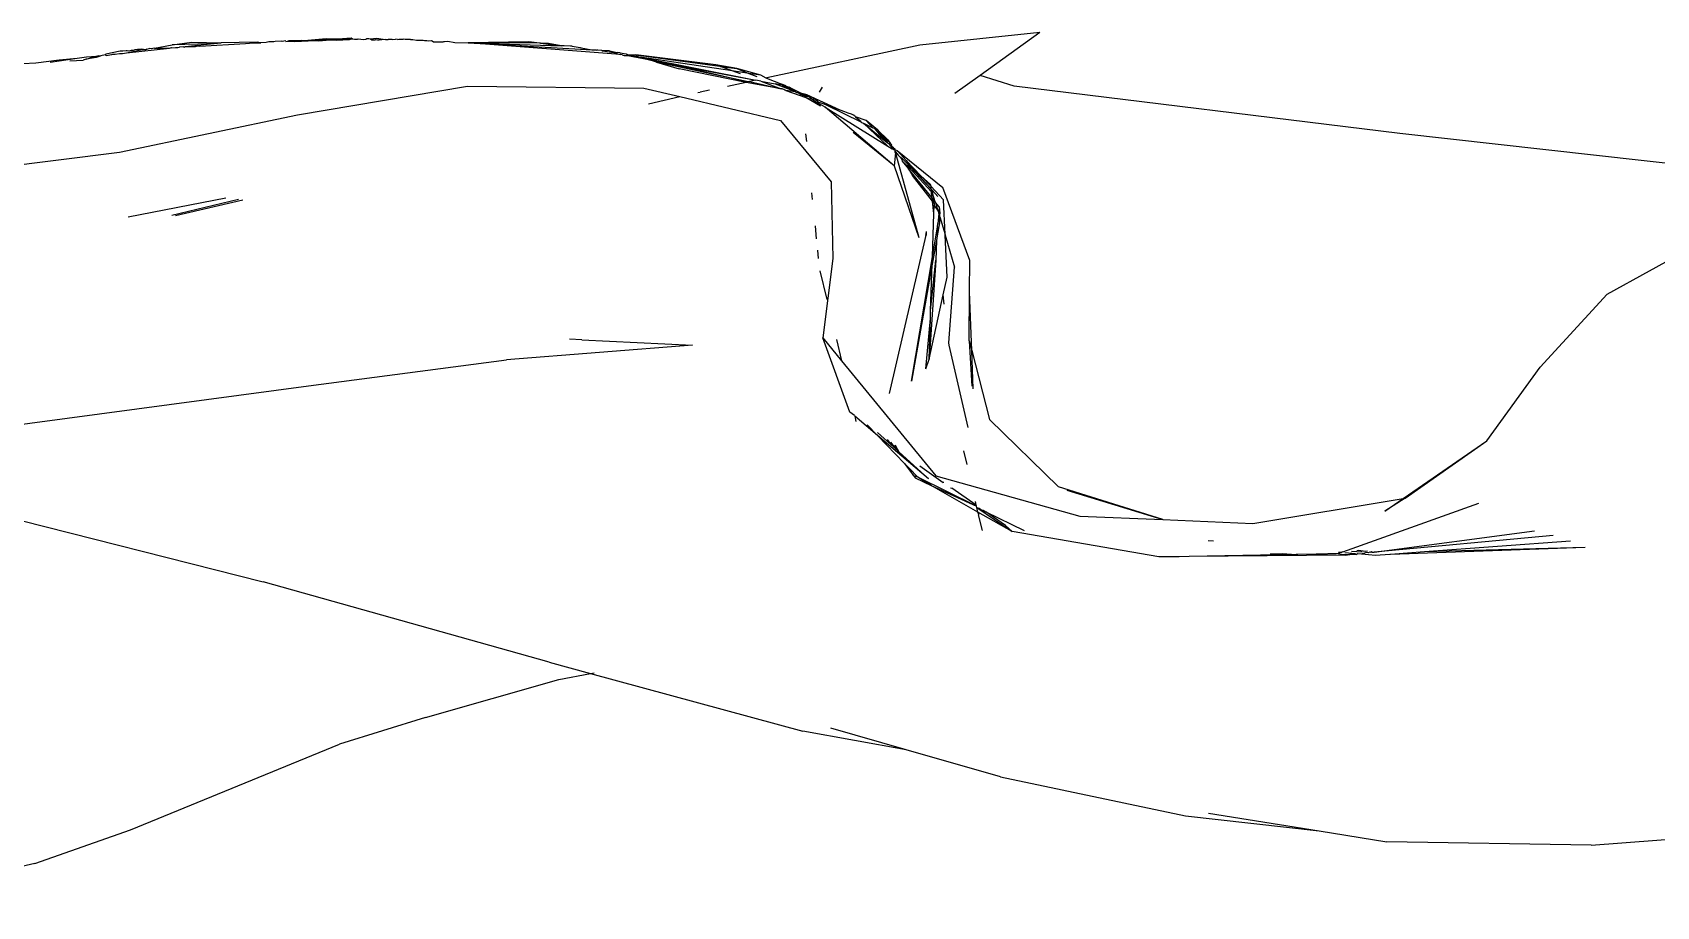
# Model space of a CAD drawing. Header units: millimetres. Extents: x -41292 to 298682, y -22072 to 33155.
# Drawn here: x 27370.2 to 27475.7, y -13216.3 to -13159.5 of the extents above; entities that cross this region are included whole.
import ezdxf

# ---------------------------------------------------------------- set-up
doc = ezdxf.new("R2010")
doc.units = ezdxf.units.MM

# ---------------------------------------------------------------- blocks, each defined once
blk = doc.blocks.new('rmfnasesx')
for p, q in [((54841.35, 2351.88), (54842.51, 2352.1)), ((54842.51, 2352.1), (54843.79, 2352.27)), ((54844.99, 2352.16), (54842.51, 2352.1)), ((54843.34, 2351.99), (54844.99, 2352.16)), ((54843.34, 2351.99), (54844.01, 2352)), ((54843.79, 2352.27), (54845.69, 2352.24)), ((54844.01, 2352), (54844.18, 2352.03)), ((54844.18, 2352.03), (54844.31, 2352.01)), ((54844.31, 2352.01), (54847.26, 2352.19)), ((54844.99, 2352.16), (54845.69, 2352.24)), ((54848.03, 2352.28), (54845.69, 2352.24)), ((54847.26, 2352.19), (54847.53, 2352.22)), ((54847.53, 2352.22), (54848.27, 2352.24)), ((54848.27, 2352.24), (54848.03, 2352.28)), ((54848.62, 2352.25), (54848.27, 2352.24)), ((54848.79, 2352.3), (54848.62, 2352.25)), ((54849.11, 2352.3), (54848.79, 2352.3)), ((54849.19, 2352.32), (54849.11, 2352.3)), ((54849.6, 2352.34), (54849.19, 2352.32)), ((54849.66, 2352.32), (54849.6, 2352.34)), ((54849.86, 2352.36), (54849.66, 2352.32)), ((54849.89, 2352.32), (54849.86, 2352.36)), ((54849.89, 2352.32), (54850.06, 2352.36)), ((54850.46, 2352.3), (54849.89, 2352.32)), ((54850.92, 2352.38), (54850.06, 2352.36)), ((54851.79, 2352.36), (54850.46, 2352.3)), ((54850.92, 2352.38), (54851.07, 2352.38)), ((54851.07, 2352.38), (54852.51, 2352.52)), ((54851.07, 2352.38), (54853.22, 2352.5)), ((54852.01, 2352.34), (54851.79, 2352.36)), ((54852.77, 2352.4), (54852.01, 2352.34)), ((54852.51, 2352.52), (54853.22, 2352.5)), ((54853.19, 2352.39), (54852.77, 2352.4)), ((54854.01, 2352.42), (54853.19, 2352.39)), ((54853.22, 2352.5), (54853.28, 2352.5)), ((54853.28, 2352.5), (54854.13, 2352.55)), ((54853.28, 2352.5), (54854.04, 2352.48)), ((54854.23, 2352.49), (54854.01, 2352.42)), ((54854.04, 2352.48), (54854.23, 2352.49)), ((54854.13, 2352.55), (54854.23, 2352.49)), ((54854.23, 2352.49), (54854.36, 2352.48)), ((54854.36, 2352.48), (54854.54, 2352.48)), ((54854.54, 2352.48), (54854.58, 2352.5)), ((54854.58, 2352.5), (54854.94, 2352.46)), ((54854.94, 2352.46), (54855.09, 2352.47)), ((54855.09, 2352.47), (54855.14, 2352.51)), ((54855.14, 2352.51), (54855.19, 2352.52)), ((54855.19, 2352.52), (54855.29, 2352.52)), ((54855.29, 2352.52), (54855.38, 2352.5)), ((54855.38, 2352.5), (54855.77, 2352.54)), ((54855.38, 2352.5), (54855.48, 2352.44)), ((54855.48, 2352.44), (54855.69, 2352.44)), ((54855.69, 2352.44), (54855.73, 2352.45)), ((54855.73, 2352.45), (54855.84, 2352.43)), ((54855.77, 2352.54), (54856.36, 2352.46)), ((54855.84, 2352.43), (54855.96, 2352.44)), ((54856.12, 2352.44), (54855.96, 2352.44)), ((54856.36, 2352.46), (54856.12, 2352.44)), ((54856.36, 2352.46), (54856.54, 2352.45)), ((54856.64, 2352.45), (54856.54, 2352.45)), ((54856.8, 2352.45), (54856.64, 2352.45)), ((54856.8, 2352.45), (54857.02, 2352.47)), ((54857.14, 2352.46), (54857.02, 2352.47)), ((54857.14, 2352.46), (54857.22, 2352.47)), ((54857.22, 2352.47), (54857.25, 2352.47)), ((54857.25, 2352.47), (54857.42, 2352.47)), ((54857.42, 2352.47), (54857.51, 2352.47)), ((54857.64, 2352.46), (54857.51, 2352.47)), ((54857.7, 2352.46), (54857.64, 2352.46)), ((54857.76, 2352.45), (54857.7, 2352.46)), ((54857.82, 2352.45), (54857.76, 2352.45)), ((54857.88, 2352.45), (54857.82, 2352.45)), ((54857.98, 2352.45), (54857.88, 2352.45)), ((54858.02, 2352.43), (54857.98, 2352.45)), ((54858.07, 2352.44), (54858.02, 2352.43)), ((54858.14, 2352.43), (54858.07, 2352.44)), ((54858.37, 2352.39), (54858.14, 2352.43)), ((54858.46, 2352.39), (54858.37, 2352.39)), ((54858.62, 2352.38), (54858.46, 2352.39)), ((54858.82, 2352.38), (54858.62, 2352.38)), ((54858.9, 2352.37), (54858.82, 2352.38)), ((54859.04, 2352.36), (54858.9, 2352.37)), ((54859.18, 2352.35), (54859.04, 2352.36)), ((54859.35, 2352.37), (54859.18, 2352.35)), ((54859.46, 2352.31), (54859.35, 2352.37)), ((54859.46, 2352.31), (54860.12, 2352.29)), ((54860.12, 2352.29), (54860.15, 2352.32)), ((54860.15, 2352.32), (54860.19, 2352.32)), ((54860.19, 2352.32), (54860.41, 2352.35)), ((54860.41, 2352.35), (54860.86, 2352.26)), ((54860.86, 2352.26), (54861.73, 2352.23)), ((54865.67, 2352.31), (54861.73, 2352.23)), ((54871.6, 2351.47), (54861.73, 2352.23)), ((54861.73, 2352.23), (54868.67, 2351.84)), ((54861.73, 2352.23), (54867.77, 2352.04)), ((54866.36, 2352.22), (54861.73, 2352.23)), ((54866.36, 2352.22), (54865.67, 2352.31)), ((54866.39, 2352.22), (54866.36, 2352.22)), ((54866.43, 2352.22), (54866.39, 2352.22)), ((54866.95, 2352.2), (54866.43, 2352.22)), ((54866.43, 2352.22), (54867.77, 2352.04)), ((54867.77, 2352.04), (54866.95, 2352.2)), ((54867.84, 2352.03), (54867.77, 2352.04)), ((54867.92, 2352.03), (54867.84, 2352.03)), ((54867.97, 2352.03), (54867.92, 2352.03)), ((54868.39, 2352.01), (54867.97, 2352.03)), ((54868.5, 2352.01), (54868.39, 2352.01)), ((54868.5, 2352.01), (54869.02, 2351.93)), ((54891.08, 2352.08), (54881.15, 2349.96)), ((54898.87, 2352.91), (54891.08, 2352.08)), ((54898.87, 2352.91), (54895, 2350.12)), ((54833.65, 2350.94), (54835.15, 2351.13)), ((54834.57, 2350.99), (54836.34, 2351.24)), ((54835.15, 2351.13), (54836.34, 2351.24)), ((54835.86, 2351.07), (54836.72, 2351.11)), ((54836.34, 2351.24), (54836.93, 2351.32)), ((54836.92, 2351.18), (54836.72, 2351.11)), ((54836.92, 2351.18), (54837.56, 2351.37)), ((54837.57, 2351.28), (54836.92, 2351.18)), ((54836.93, 2351.32), (54837.56, 2351.37)), ((54837.56, 2351.37), (54837.74, 2351.41)), ((54837.69, 2351.32), (54837.57, 2351.28)), ((54837.87, 2351.4), (54837.69, 2351.32)), ((54837.74, 2351.41), (54837.87, 2351.4)), ((54838.14, 2351.45), (54837.87, 2351.4)), ((54838.2, 2351.5), (54838.14, 2351.45)), ((54838.14, 2351.45), (54838.23, 2351.41)), ((54839.13, 2351.69), (54838.2, 2351.5)), ((54838.23, 2351.41), (54838.45, 2351.46)), ((54838.45, 2351.46), (54838.59, 2351.48)), ((54838.59, 2351.48), (54838.64, 2351.5)), ((54838.64, 2351.5), (54838.77, 2351.51)), ((54838.77, 2351.51), (54838.8, 2351.5)), ((54838.8, 2351.5), (54839.07, 2351.54)), ((54839.07, 2351.54), (54839.28, 2351.55)), ((54839.29, 2351.7), (54839.13, 2351.69)), ((54839.28, 2351.55), (54839.54, 2351.59)), ((54839.51, 2351.72), (54839.29, 2351.7)), ((54839.58, 2351.71), (54839.51, 2351.72)), ((54839.54, 2351.59), (54842.33, 2351.88)), ((54839.54, 2351.59), (54840.47, 2351.77)), ((54839.68, 2351.7), (54839.58, 2351.71)), ((54839.84, 2351.73), (54839.68, 2351.7)), ((54839.91, 2351.74), (54839.84, 2351.73)), ((54839.96, 2351.74), (54839.91, 2351.74)), ((54840.07, 2351.78), (54839.96, 2351.74)), ((54840.25, 2351.8), (54840.07, 2351.78)), ((54840.44, 2351.81), (54840.25, 2351.8)), ((54840.5, 2351.82), (54840.44, 2351.81)), ((54840.47, 2351.77), (54840.44, 2351.81)), ((54840.77, 2351.79), (54840.47, 2351.77)), ((54840.77, 2351.79), (54840.5, 2351.82)), ((54840.86, 2351.83), (54840.77, 2351.79)), ((54840.86, 2351.83), (54841, 2351.86)), ((54841.14, 2351.85), (54841, 2351.86)), ((54841.35, 2351.88), (54841.14, 2351.85)), ((54841.35, 2351.88), (54842.33, 2351.88)), ((54842.33, 2351.88), (54842.45, 2351.93)), ((54842.45, 2351.93), (54842.49, 2351.9)), ((54842.49, 2351.9), (54842.71, 2351.94)), ((54842.71, 2351.94), (54842.87, 2351.94)), ((54842.87, 2351.94), (54842.95, 2351.95)), ((54842.95, 2351.95), (54842.98, 2351.95)), ((54843.23, 2351.97), (54842.98, 2351.95)), ((54843.23, 2351.97), (54843.3, 2351.96)), ((54843.3, 2351.96), (54843.34, 2351.99)), ((54868.67, 2351.84), (54869.78, 2351.78)), ((54869.02, 2351.93), (54869.08, 2351.92)), ((54869.08, 2351.92), (54869.78, 2351.78)), ((54869.78, 2351.78), (54869.82, 2351.77)), ((54869.82, 2351.77), (54870.01, 2351.77)), ((54870.01, 2351.77), (54870.08, 2351.76)), ((54870.13, 2351.76), (54870.08, 2351.76)), ((54870.17, 2351.75), (54870.13, 2351.76)), ((54870.39, 2351.74), (54870.17, 2351.75)), ((54870.41, 2351.74), (54870.39, 2351.74)), ((54870.41, 2351.74), (54870.46, 2351.69)), ((54870.92, 2351.71), (54870.41, 2351.74)), ((54871.2, 2351.59), (54870.46, 2351.69)), ((54870.92, 2351.71), (54871.41, 2351.61)), ((54871.2, 2351.59), (54871.41, 2351.61)), ((54871.2, 2351.59), (54871.6, 2351.47)), ((54871.6, 2351.58), (54871.41, 2351.61)), ((54871.6, 2351.58), (54871.99, 2351.53)), ((54871.75, 2351.46), (54871.6, 2351.47)), ((54871.75, 2351.46), (54871.88, 2351.42)), ((54871.88, 2351.42), (54871.99, 2351.41)), ((54871.99, 2351.53), (54872.08, 2351.48)), ((54872.44, 2351.32), (54871.99, 2351.41)), ((54871.99, 2351.41), (54872.54, 2351.39)), ((54872.08, 2351.48), (54872.54, 2351.39)), ((54872.08, 2351.48), (54872.62, 2351.45)), ((54873.59, 2351.1), (54872.44, 2351.32)), ((54872.54, 2351.39), (54872.65, 2351.37)), ((54872.62, 2351.45), (54878.09, 2350.71)), ((54877.83, 2350.81), (54872.62, 2351.45)), ((54872.65, 2351.37), (54872.71, 2351.36)), ((54872.71, 2351.36), (54872.76, 2351.35)), ((54872.76, 2351.35), (54872.92, 2351.31)), ((54872.92, 2351.31), (54875.38, 2350.76)), ((54872.92, 2351.31), (54873.59, 2351.1)), ((54872.92, 2351.31), (54880.43, 2349.81)), ((54878.89, 2350.42), (54872.92, 2351.31)), ((54873.97, 2350.99), (54873.59, 2351.1)), ((54873.97, 2350.99), (54875.44, 2350.55)), ((54879.93, 2349.7), (54873.97, 2350.99)), ((54873.97, 2350.99), (54875.38, 2350.76)), ((54832.79, 2350.89), (54833.65, 2350.94)), ((54875.38, 2350.76), (54879.93, 2349.7)), ((54875.38, 2350.76), (54880.43, 2349.81)), ((54879.8, 2349.67), (54875.44, 2350.55)), ((54879.2, 2350.56), (54877.83, 2350.81)), ((54878.09, 2350.71), (54877.83, 2350.81)), ((54878.12, 2350.7), (54878.09, 2350.71)), ((54878.89, 2350.42), (54878.12, 2350.7)), ((54878.12, 2350.7), (54879.2, 2350.56)), ((54879.42, 2350.22), (54878.89, 2350.42)), ((54879.97, 2350.25), (54878.89, 2350.42)), ((54880.75, 2350.13), (54879.2, 2350.56)), ((54879.2, 2350.56), (54879.97, 2350.25)), ((54879.97, 2350.25), (54880.48, 2350.05)), ((54880.75, 2350.13), (54879.97, 2350.25)), ((54881.09, 2349.95), (54880.75, 2350.13)), ((54881.12, 2349.94), (54881.09, 2349.95)), ((54881.15, 2349.96), (54881.12, 2349.94)), ((54881.12, 2349.94), (54882.12, 2349.55)), ((54895, 2350.12), (54893.36, 2348.94)), ((54897.21, 2349.42), (54895, 2350.12)), ((54850.64, 2347.56), (54861.7, 2349.43)), ((54861.7, 2349.43), (54873.15, 2349.29)), ((54873.15, 2349.29), (54875.49, 2348.74)), ((54876.66, 2349), (54876.8, 2349.03)), ((54877.41, 2349.16), (54876.8, 2349.03)), ((54879.8, 2349.67), (54878.59, 2349.41)), ((54879.93, 2349.7), (54879.8, 2349.67)), ((54882.08, 2349.25), (54879.8, 2349.67)), ((54880.01, 2349.72), (54879.93, 2349.7)), ((54880.43, 2349.81), (54880.01, 2349.72)), ((54880.01, 2349.72), (54882.08, 2349.25)), ((54880.74, 2349.75), (54880.43, 2349.81)), ((54880.74, 2349.75), (54882.08, 2349.25)), ((54880.74, 2349.75), (54881.68, 2349.57)), ((54881.68, 2349.57), (54883, 2349.08)), ((54882.14, 2349.48), (54881.68, 2349.57)), ((54882.14, 2349.24), (54882.08, 2349.25)), ((54882.37, 2349.44), (54882.12, 2349.55)), ((54882.14, 2349.48), (54883, 2349.08)), ((54882.14, 2349.48), (54882.37, 2349.44)), ((54882.18, 2349.22), (54882.14, 2349.24)), ((54882.24, 2349.2), (54882.18, 2349.22)), ((54882.31, 2349.17), (54882.24, 2349.2)), ((54882.37, 2349.15), (54882.31, 2349.17)), ((54882.4, 2349.43), (54882.37, 2349.44)), ((54882.37, 2349.15), (54883.68, 2348.68)), ((54882.99, 2349.05), (54882.37, 2349.15)), ((54882.4, 2349.43), (54882.46, 2349.4)), ((54882.46, 2349.4), (54882.58, 2349.35)), ((54882.58, 2349.35), (54883.41, 2348.95)), ((54883, 2349.08), (54882.58, 2349.35)), ((54883.02, 2349.03), (54882.99, 2349.05)), ((54883, 2349.08), (54883.02, 2349.03)), ((54883.02, 2349.03), (54883.07, 2349.01)), ((54883.07, 2349.01), (54883.12, 2349.01)), ((54883.12, 2349.01), (54883.17, 2349)), ((54883.17, 2349), (54883.19, 2348.99)), ((54883.19, 2348.99), (54883.38, 2348.89)), ((54883.41, 2348.95), (54883.19, 2348.99)), ((54883.38, 2348.89), (54883.55, 2348.82)), ((54883.41, 2348.95), (54883.88, 2348.72)), ((54883.67, 2348.89), (54883.41, 2348.95)), ((54883.71, 2348.86), (54883.67, 2348.89)), ((54883.74, 2348.85), (54883.71, 2348.86)), ((54883.88, 2348.72), (54883.74, 2348.85)), ((54885.9, 2347.87), (54883.74, 2348.85)), ((54884.73, 2349.35), (54884.53, 2349.03)), ((54922.26, 2346.34), (54897.21, 2349.42)), ((54873.45, 2348.28), (54875.49, 2348.74)), ((54875.49, 2348.74), (54882.02, 2347.2)), ((54883.55, 2348.82), (54883.88, 2348.72)), ((54883.68, 2348.68), (54883.55, 2348.82)), ((54883.74, 2348.64), (54883.68, 2348.68)), ((54884.62, 2348.12), (54883.74, 2348.64)), ((54883.74, 2348.64), (54884.04, 2348.59)), ((54884.04, 2348.59), (54883.88, 2348.72)), ((54884.17, 2348.48), (54884.04, 2348.59)), ((54884.22, 2348.55), (54884.13, 2348.6)), ((54884.62, 2348.12), (54884.17, 2348.48)), ((54884.93, 2348.05), (54884.17, 2348.48)), ((54884.22, 2348.55), (54884.28, 2348.53)), ((54884.28, 2348.53), (54884.38, 2348.48)), ((54884.38, 2348.48), (54884.45, 2348.4)), ((54884.45, 2348.4), (54884.51, 2348.36)), ((54884.61, 2348.33), (54884.51, 2348.36)), ((54884.86, 2348.25), (54884.61, 2348.33)), ((54885.01, 2348.18), (54884.86, 2348.25)), ((54889.42, 2344.24), (54884.93, 2348.05)), ((54884.93, 2348.05), (54889.01, 2345.52)), ((54885.9, 2347.87), (54885.01, 2348.18)), ((54887.27, 2347.09), (54885.01, 2348.18)), ((54886.2, 2347.76), (54885.9, 2347.87)), ((54839.09, 2345.13), (54850.64, 2347.56)), ((54882.02, 2347.2), (54885.31, 2343.22)), ((54886.43, 2347.66), (54886.2, 2347.76)), ((54886.64, 2347.6), (54886.43, 2347.66)), ((54886.76, 2347.54), (54886.64, 2347.6)), ((54886.8, 2347.54), (54886.76, 2347.54)), ((54886.83, 2347.52), (54886.76, 2347.54)), ((54886.83, 2347.52), (54886.8, 2347.54)), ((54886.84, 2347.49), (54886.83, 2347.52)), ((54886.87, 2347.48), (54886.84, 2347.49)), ((54886.89, 2347.43), (54886.87, 2347.48)), ((54886.89, 2347.43), (54887.22, 2347.17)), ((54887.6, 2347.19), (54886.89, 2347.43)), ((54887.22, 2347.17), (54887.27, 2347.09)), ((54887.27, 2347.09), (54887.3, 2347.07)), ((54887.3, 2347.07), (54887.41, 2347.02)), ((54887.41, 2347.02), (54889.01, 2345.52)), ((54887.41, 2347.02), (54888.03, 2346.72)), ((54887.41, 2347.02), (54888.77, 2345.91)), ((54888.33, 2346.58), (54887.6, 2347.19)), ((54887.6, 2347.19), (54888.03, 2346.72)), ((54888.03, 2346.72), (54888.11, 2346.69)), ((54883.66, 2346.33), (54883.71, 2345.83)), ((54889.42, 2344.24), (54886.74, 2346.41)), ((54888.11, 2346.69), (54888.33, 2346.58)), ((54888.11, 2346.69), (54888.77, 2345.91)), ((54888.33, 2346.58), (54889.01, 2345.94)), ((54888.33, 2346.58), (54888.72, 2346.08)), ((54888.33, 2346.58), (54889.16, 2345.71)), ((54888.72, 2346.08), (54888.78, 2346.02)), ((54888.77, 2345.91), (54888.95, 2345.77)), ((54888.78, 2346.02), (54888.95, 2345.77)), ((54888.95, 2345.77), (54888.98, 2345.74)), ((54888.98, 2345.74), (54889.01, 2345.71)), ((54889.01, 2345.94), (54889.16, 2345.71)), ((54889.01, 2345.71), (54889.04, 2345.69)), ((54889.04, 2345.69), (54889.17, 2345.54)), ((54889.16, 2345.71), (54889.23, 2345.63)), ((54958.36, 2342.31), (54922.26, 2346.34)), ((54819.43, 2342.7), (54839.09, 2345.13)), ((54889.01, 2345.52), (54889.28, 2345.36)), ((54889.17, 2345.54), (54889.28, 2345.36)), ((54889.17, 2345.54), (54889.26, 2345.54)), ((54889.23, 2345.63), (54889.22, 2345.6)), ((54889.22, 2345.6), (54889.26, 2345.54)), ((54889.26, 2345.54), (54889.29, 2345.49)), ((54889.35, 2345.31), (54889.28, 2345.36)), ((54889.29, 2345.49), (54889.35, 2345.31)), ((54889.29, 2345.49), (54889.35, 2345.46)), ((54889.35, 2345.46), (54889.38, 2345.42)), ((54889.43, 2345.26), (54889.35, 2345.31)), ((54889.38, 2345.42), (54889.45, 2345.36)), ((54889.49, 2345.1), (54889.42, 2344.24)), ((54889.43, 2345.26), (54889.45, 2345.23)), ((54889.51, 2345.29), (54889.45, 2345.36)), ((54889.68, 2344.99), (54889.45, 2345.23)), ((54889.45, 2345.23), (54889.45, 2345.13)), ((54889.45, 2345.13), (54889.5, 2345.07)), ((54889.45, 2345.13), (54889.49, 2345.1)), ((54889.5, 2345.07), (54891.01, 2339.59)), ((54889.5, 2345.07), (54889.56, 2345.04)), ((54889.51, 2345.29), (54889.6, 2345.24)), ((54889.56, 2345.04), (54889.67, 2344.94)), ((54889.6, 2345.24), (54892.57, 2342.84)), ((54890.2, 2344.6), (54889.6, 2345.24)), ((54889.67, 2344.94), (54889.68, 2344.99)), ((54889.69, 2344.91), (54889.67, 2344.94)), ((54889.82, 2344.8), (54889.69, 2344.91)), ((54889.95, 2344.71), (54889.82, 2344.8)), ((54889.82, 2344.8), (54889.92, 2344.65)), ((54889.92, 2344.65), (54889.94, 2344.56)), ((54890.01, 2344.63), (54889.95, 2344.71)), ((54890.12, 2344.53), (54890.01, 2344.63)), ((54889.42, 2344.24), (54891.01, 2339.59)), ((54889.94, 2344.56), (54890.34, 2344.19)), ((54889.94, 2344.56), (54890.34, 2344.06)), ((54891.81, 2342.74), (54890.12, 2344.53)), ((54890.12, 2344.53), (54890.56, 2344.13)), ((54891.15, 2343.6), (54890.2, 2344.6)), ((54890.2, 2344.6), (54890.56, 2344.13)), ((54890.34, 2344.19), (54891.83, 2342.57)), ((54890.34, 2344.06), (54890.61, 2343.63)), ((54891.87, 2342.19), (54890.34, 2344.06)), ((54890.56, 2344.13), (54891.15, 2343.6)), ((54890.56, 2344.13), (54891.81, 2342.74)), ((54891.9, 2341.96), (54890.61, 2343.63)), ((54891.15, 2343.6), (54891.77, 2343.04)), ((54891.81, 2342.91), (54891.15, 2343.6)), ((54884.05, 2342.5), (54884.09, 2342.06)), ((54885.31, 2343.22), (54885.43, 2338.23)), ((54891.81, 2342.91), (54891.77, 2343.04)), ((54892.62, 2342.05), (54891.81, 2342.91)), ((54891.81, 2342.74), (54891.81, 2342.91)), ((54891.83, 2342.57), (54891.81, 2342.74)), ((54891.88, 2342.66), (54891.81, 2342.74)), ((54891.83, 2342.57), (54891.91, 2342.47)), ((54891.87, 2342.19), (54891.83, 2342.57)), ((54892.26, 2342.26), (54891.88, 2342.66)), ((54891.91, 2342.47), (54891.88, 2342.66)), ((54894.32, 2338.1), (54892.57, 2342.84)), ((54839.65, 2340.94), (54845.99, 2342.16)), ((54846.81, 2342.06), (54842.49, 2341.03)), ((54842.72, 2341.03), (54847.09, 2342.03)), ((54891.88, 2342.15), (54891.87, 2342.19)), ((54891.9, 2341.96), (54891.88, 2342.15)), ((54891.97, 2342.06), (54891.88, 2342.15)), ((54891.9, 2341.96), (54892.01, 2341.81)), ((54891.99, 2341.15), (54891.9, 2341.96)), ((54891.91, 2342.47), (54891.97, 2342.06)), ((54892.08, 2341.91), (54891.91, 2342.47)), ((54891.97, 2342.03), (54891.97, 2342.06)), ((54891.97, 2342.03), (54892.01, 2341.81)), ((54892.08, 2341.91), (54891.97, 2342.03)), ((54891.99, 2341.15), (54892.01, 2341.69)), ((54892.01, 2341.81), (54892.01, 2341.69)), ((54892.24, 2341.37), (54892.01, 2341.69)), ((54892.09, 2341.89), (54892.08, 2341.91)), ((54892.12, 2341.84), (54892.09, 2341.89)), ((54892.34, 2341.58), (54892.12, 2341.84)), ((54892.24, 2341.37), (54892.12, 2341.84)), ((54892.34, 2341.58), (54892.31, 2341.27)), ((54892.34, 2341.58), (54892.38, 2341.18)), ((54892.72, 2339.79), (54892.62, 2342.05)), ((54891.9, 2338.33), (54891.99, 2341.15)), ((54892.36, 2340.54), (54892.21, 2339.7)), ((54892.23, 2340.29), (54892.26, 2340.49)), ((54892.31, 2341.27), (54892.24, 2341.37)), ((54892.31, 2341.15), (54892.26, 2340.49)), ((54892.26, 2340.49), (54892.37, 2340.93)), ((54892.38, 2341.18), (54892.31, 2341.27)), ((54892.31, 2341.15), (54892.31, 2341.27)), ((54892.31, 2341.15), (54892.36, 2341.04)), ((54892.38, 2341.18), (54892.36, 2341.04)), ((54892.36, 2341.04), (54892.36, 2341.01)), ((54892.36, 2341.01), (54892.36, 2340.96)), ((54892.36, 2340.96), (54892.37, 2340.93)), ((54892.37, 2340.93), (54892.36, 2340.54)), ((54892.37, 2340.93), (54892.72, 2339.79)), ((54884.27, 2340.35), (54884.35, 2339.51)), ((54889.1, 2329.46), (54891.49, 2339.74)), ((54891.5, 2339.98), (54891.44, 2339.72)), ((54891.5, 2339.98), (54891.49, 2339.74)), ((54892.16, 2339.39), (54891.88, 2337.86)), ((54891.9, 2338.33), (54892.23, 2340.29)), ((54892.16, 2339.39), (54892.11, 2338.13)), ((54892.21, 2339.7), (54892.16, 2339.39)), ((54892.23, 2340.29), (54892.21, 2339.7)), ((54892.72, 2339.74), (54892.72, 2339.79)), ((54892.85, 2337.01), (54892.72, 2339.74)), ((54892.72, 2339.74), (54893.34, 2337.67)), ((54935.73, 2335.91), (54942.55, 2339.68)), ((54884.43, 2338.78), (54884.48, 2338.23)), ((54890.53, 2330.26), (54891.9, 2338.33)), ((54891.88, 2337.86), (54891.9, 2338.33)), ((54884.59, 2337.44), (54885.04, 2335.56)), ((54885.43, 2338.23), (54884.77, 2333.07)), ((54891.88, 2337.86), (54890.53, 2330.26)), ((54892.11, 2338.13), (54891.68, 2331.69)), ((54891.78, 2334.85), (54892.11, 2338.13)), ((54891.78, 2334.85), (54891.88, 2337.86)), ((54892.96, 2332.76), (54893.34, 2337.67)), ((54894.31, 2336.07), (54894.32, 2338.1)), ((54892.6, 2335.88), (54892.85, 2337.01)), ((54891.68, 2331.69), (54892.6, 2335.88)), ((54892.67, 2335.27), (54892.6, 2335.88)), ((54894.29, 2332.89), (54894.31, 2336.07)), ((54894.45, 2332.25), (54894.31, 2336.07)), ((54931.39, 2331.17), (54935.73, 2335.91)), ((54891.47, 2331.07), (54891.77, 2334.34)), ((54891.68, 2331.69), (54891.77, 2334.34)), ((54891.77, 2334.34), (54891.78, 2334.85)), ((54886.54, 2328.26), (54884.77, 2333.07)), ((54884.77, 2333.07), (54885.99, 2331.59)), ((54876.31, 2332.61), (54864.22, 2331.65)), ((54869.12, 2332.96), (54868.32, 2332.99)), ((54869.12, 2332.96), (54876.31, 2332.61)), ((54885.66, 2332.98), (54885.99, 2331.59)), ((54892.98, 2332.61), (54892.96, 2332.76)), ((54894.21, 2327.26), (54892.98, 2332.61)), ((54894.29, 2332.89), (54894.46, 2329.94)), ((54894.29, 2332.89), (54894.45, 2332.25)), ((54894.55, 2329.77), (54894.45, 2332.25)), ((54894.45, 2332.25), (54895.61, 2327.77)), ((54851.36, 2329.97), (54864.22, 2331.65)), ((54885.99, 2331.59), (54892.12, 2324.13)), ((54891.47, 2331.07), (54891.68, 2331.69)), ((54927.93, 2326.4), (54931.39, 2331.17)), ((54824.91, 2326.43), (54851.36, 2329.97)), ((54886.84, 2328.04), (54886.54, 2328.26)), ((54886.84, 2328.04), (54886.85, 2328)), ((54886.85, 2328), (54886.93, 2327.65)), ((54888.34, 2326.73), (54886.85, 2328)), ((54900.1, 2323.41), (54895.61, 2327.77)), ((54888.34, 2326.73), (54887.66, 2327.44)), ((54888.33, 2326.94), (54889.19, 2326.16)), ((54891.64, 2323.93), (54888.34, 2326.73)), ((54890.09, 2324.92), (54888.34, 2326.73)), ((54888.96, 2326.48), (54889.19, 2326.16)), ((54889.58, 2325.8), (54889.19, 2326.3)), ((54889.19, 2326.16), (54889.58, 2325.8)), ((54889.71, 2325.68), (54889.45, 2326.11)), ((54889.47, 2326.1), (54889.71, 2325.68)), ((54889.58, 2325.8), (54889.71, 2325.68)), ((54889.71, 2325.68), (54891.64, 2323.93)), ((54893.91, 2325.75), (54894.13, 2324.85)), ((54922.48, 2322.64), (54927.93, 2326.4)), ((54922.62, 2322.66), (54927.93, 2326.4)), ((54890.09, 2324.92), (54890.64, 2324.17)), ((54890.38, 2324.62), (54890.09, 2324.92)), ((54890.64, 2324.17), (54890.38, 2324.62)), ((54890.95, 2324.03), (54890.38, 2324.62)), ((54891.08, 2324.76), (54892.59, 2323.69)), ((54890.65, 2324.15), (54890.64, 2324.17)), ((54890.65, 2324.15), (54890.68, 2324.13)), ((54890.68, 2324.13), (54890.77, 2323.99)), ((54890.95, 2324.03), (54890.68, 2324.13)), ((54890.77, 2323.99), (54891.81, 2323.49)), ((54894.76, 2322.15), (54890.95, 2324.03)), ((54891.81, 2323.49), (54890.95, 2324.03)), ((54892.12, 2324.13), (54901.47, 2321.51)), ((54892.63, 2323.68), (54892.59, 2323.69)), ((54894.85, 2321.77), (54891.81, 2323.49)), ((54891.81, 2323.49), (54894.76, 2322.15)), ((54893.08, 2323.34), (54893.17, 2323.31)), ((54894.75, 2322.21), (54893.17, 2323.31)), ((54894.75, 2322.21), (54894.69, 2322.45)), ((54906.87, 2321.28), (54900.1, 2323.41)), ((54900.63, 2323.19), (54906.87, 2321.28)), ((54912.72, 2321.02), (54922.48, 2322.64)), ((54922.62, 2322.66), (54921.29, 2321.82)), ((54921.29, 2321.82), (54922.48, 2322.64)), ((54922.48, 2322.64), (54922.62, 2322.66)), ((54829.71, 2321.96), (54848.42, 2317.24)), ((54894.76, 2322.15), (54894.75, 2322.21)), ((54894.79, 2322.06), (54894.76, 2322.15)), ((54894.85, 2321.77), (54894.79, 2322.06)), ((54894.79, 2322.06), (54897.09, 2320.5)), ((54894.79, 2322.06), (54894.94, 2322.03)), ((54894.89, 2321.65), (54894.85, 2321.77)), ((54897.09, 2320.5), (54894.85, 2321.77)), ((54894.89, 2321.65), (54894.9, 2321.59)), ((54895.15, 2320.57), (54894.9, 2321.59)), ((54894.94, 2322.03), (54895.11, 2321.9)), ((54895.11, 2321.9), (54895.2, 2321.9)), ((54895.2, 2321.9), (54895.37, 2321.78)), ((54895.37, 2321.78), (54897.87, 2320.57)), ((54896.64, 2320.89), (54895.37, 2321.78)), ((54901.47, 2321.51), (54906.87, 2321.28)), ((54918.56, 2319.18), (54927.4, 2322.34)), ((54896.64, 2320.89), (54897.09, 2320.5)), ((54906.61, 2318.86), (54897.09, 2320.5)), ((54906.87, 2321.28), (54912.72, 2321.02)), ((54920.61, 2319.17), (54931.02, 2320.55)), ((54910.15, 2319.88), (54909.81, 2319.9)), ((54932.24, 2320.24), (54920.61, 2319.17)), ((54921.66, 2319.03), (54934.31, 2319.49)), ((54923.88, 2319.2), (54933.35, 2319.89)), ((54923.88, 2319.2), (54934.31, 2319.49)), ((54907.35, 2318.87), (54906.61, 2318.86)), ((54907.42, 2318.86), (54907.35, 2318.87)), ((54907.39, 2318.86), (54907.35, 2318.87)), ((54907.68, 2318.87), (54907.42, 2318.86)), ((54907.94, 2318.87), (54907.68, 2318.87)), ((54908.57, 2318.89), (54907.94, 2318.87)), ((54915.54, 2319.02), (54908.57, 2318.89)), ((54918.74, 2318.97), (54908.57, 2318.89)), ((54913.85, 2319.05), (54914.62, 2319.07)), ((54914.62, 2319.07), (54915.54, 2319.02)), ((54915.63, 2319.02), (54915.54, 2319.02)), ((54916.84, 2319.04), (54915.63, 2319.02)), ((54916.9, 2319.04), (54916.84, 2319.04)), ((54918.25, 2319.07), (54916.9, 2319.04)), ((54916.9, 2319.04), (54918.74, 2318.97)), ((54918.49, 2319.16), (54918.25, 2319.07)), ((54918.25, 2319.07), (54918.47, 2319.03)), ((54918.28, 2319.17), (54918.49, 2319.16)), ((54918.47, 2319.03), (54918.74, 2318.97)), ((54918.47, 2319.03), (54919.02, 2319.02)), ((54918.56, 2319.18), (54918.49, 2319.16)), ((54918.69, 2319.14), (54919.38, 2319.08)), ((54918.74, 2318.97), (54919.02, 2319.02)), ((54919.43, 2319.02), (54919.02, 2319.02)), ((54919.82, 2319.16), (54919.13, 2319.21)), ((54919.43, 2319.02), (54919.51, 2319.07)), ((54919.57, 2319.28), (54919.47, 2319.26)), ((54919.51, 2319.07), (54919.77, 2319.05)), ((54920.06, 2319.2), (54919.57, 2319.28)), ((54919.77, 2319.05), (54920.05, 2319.14)), ((54919.77, 2319.05), (54920.69, 2318.97)), ((54920.22, 2319.13), (54920.05, 2319.14)), ((54920.16, 2319.22), (54920.06, 2319.2)), ((54920.31, 2319.17), (54920.22, 2319.13)), ((54920.38, 2319.14), (54920.31, 2319.17)), ((54920.43, 2319.19), (54920.38, 2319.14)), ((54920.43, 2319.19), (54920.39, 2319.18)), ((54920.48, 2319.16), (54920.43, 2319.19)), ((54920.48, 2319.16), (54920.61, 2319.17)), ((54920.69, 2318.97), (54921.62, 2319.04)), ((54921.62, 2319.04), (54921.66, 2319.03)), ((54921.66, 2319.03), (54923.88, 2319.2)), ((54866.99, 2312.01), (54848.42, 2317.24)), ((54866.99, 2312.01), (54869.69, 2311.28)), ((54858.96, 2308.43), (54867.63, 2310.89)), ((54867.63, 2310.89), (54869.69, 2311.28)), ((54869.69, 2311.28), (54869.93, 2311.32)), ((54869.69, 2311.28), (54883.47, 2307.54)), ((54858.96, 2308.43), (54853.37, 2306.69)), ((54890.19, 2306.33), (54885.29, 2307.73)), ((54839.79, 2301.13), (54853.37, 2306.69)), ((54890.19, 2306.33), (54883.47, 2307.54)), ((54896.33, 2304.57), (54890.19, 2306.33)), ((54896.33, 2304.57), (54908.35, 2302.05)), ((54908.35, 2302.05), (54917.03, 2301.07)), ((54909.84, 2302.22), (54917.03, 2301.07)), ((54833.57, 2298.95), (54839.79, 2301.13)), ((54917.03, 2301.07), (54921.42, 2300.36)), ((54934.7, 2300.14), (54921.42, 2300.36)), ((54934.7, 2300.14), (54949.32, 2301.25)), ((54833.57, 2298.95), (54821.71, 2296.16))]:
    blk.add_line(p, q)

msp = doc.modelspace()

# ---------------------------------------------------------------- block references
msp.add_blockref('rmfnasesx', (-27463.27, -15512.43))

doc.saveas('drawing.dxf')
